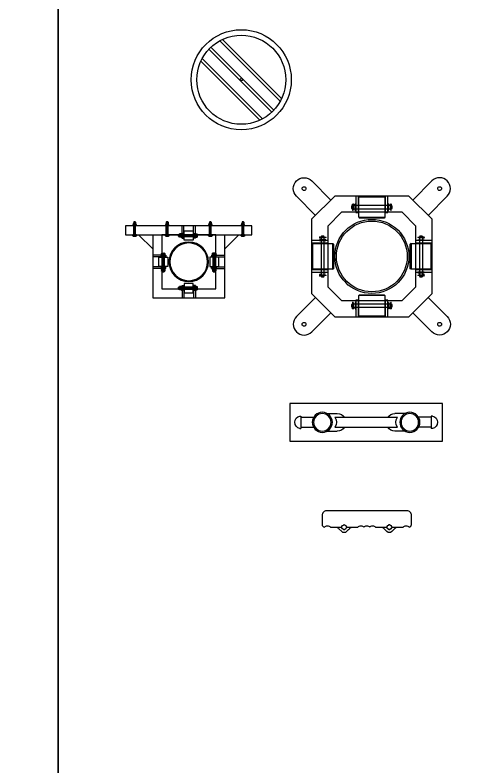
# Model space of a CAD drawing. Extents: x 36536 to 186646, y -14883 to 106449.
# Drawn here: x 161169 to 166115, y 90246 to 98559 of the extents above; entities that cross this region are included whole.
import ezdxf

# ---------------------------------------------------------------- set-up
doc = ezdxf.new("R2010")
doc.units = 0
doc.header["$LTSCALE"] = 1000
doc.header["$MEASUREMENT"] = 0
doc.layers.add('00标注文字', color=2, linetype='Continuous', lineweight=15)
for name, color, linetype in [('DIM_SYMB', 3, 'Continuous'), ('W-ancillary measures附属措施', 1, 'Continuous'), ('W-MOUNTING固定方式', 5, 'Continuous'), ('W-STEEL_FRAME钢架', 3, 'Continuous'), ('护桩器', 154, 'Continuous'), ('螺栓', 146, 'Continuous')]:
    doc.layers.add(name, color=color, linetype=linetype)

# ---------------------------------------------------------------- blocks, each defined once
blk = doc.blocks.new('*U38')
at = {"color": 8, "linetype": 'Continuous', "lineweight": 15}
for p, q in [((-1, 1.9), (-2.1, 1)), ((0, 1.4), (0, -1.4)), ((-1, -1.9), (-2.1, -1))]:
    blk.add_line(p, q, dxfattribs=at)
at = {"color": 7, "linetype": 'Continuous', "lineweight": 15}
for p, q in [((16, 1.4), (0, 1.4)), ((0, 0), (18.5, 0)), ((16, 1.4), (16, 0)), ((18.5, -1.4), (18.5, 0)), ((0, -1.4), (18.5, -1.4))]:
    blk.add_line(p, q, dxfattribs=at)
for centre, radius, start, end in [((-3.2, 0), 2.9, 41.3178, 318.6822), ((-3.2, 0), 1.45, 41.3178, 318.6822), ((0, 2.8), 2.82, 221.3178, 270), ((0, -2.8), 2.82, 90, 138.6822), ((0, 2.8), 1.37, 221.3178, 270), ((0, -2.8), 1.37, 90, 138.6822)]:
    blk.add_arc(centre, radius, start, end, dxfattribs=at)
blk = doc.blocks.new('*U39')
blk.add_lwpolyline([(-12, 0), (-12, 2.5), (12, 2.5), (12, 0)], close=True)
blk = doc.blocks.new('无头销轴_B型_D12X150')
at = {"color": 0}
for p, q in [((-72, 6), (-72, -6)), ((72, 6), (72, -6))]:
    blk.add_line(p, q, dxfattribs=at)
blk.add_lwpolyline([(-75, 4.3), (-75, -4.3), (-72, -6), (72, -6), (75, -4.3), (75, 4.3), (72, 6), (-72, 6)], close=True, dxfattribs=at)
for centre in [(-69.5, 0), (69.5, 0)]:
    blk.add_circle(centre, 1.6, dxfattribs=at)
blk = doc.blocks.new('sdf')
at = {"layer": 'W-MOUNTING固定方式', "color": 0}
for p, q in [((43285.4, -2497.4), (43282.9, -2500.4)), ((43377.9, -2500.4), (43282.9, -2500.4)), ((43282.9, -2574.4), (43282.9, -2500.4)), ((43285.4, -2497.4), (43375.9, -2497.4)), ((43375.9, -2497.4), (43377.9, -2500.4)), ((43377.9, -2500.4), (43377.9, -2574.4)), ((43282.9, -2574.4), (43377.9, -2574.4)), ((43282.9, -2574.4), (43284.9, -2577.4)), ((43377.9, -2574.4), (43375.9, -2577.4)), ((43375.9, -2577.4), (43284.9, -2577.4)), ((43107.9, -2622.4), (43107.9, -2815.4)), ((43108.9, -2673.4), (43111.9, -2671.4)), ((43108.9, -2763.9), (43108.9, -2673.4)), ((43111.9, -2671.4), (43111.9, -2766.4)), ((43111.9, -2671.4), (43185.9, -2671.4)), ((43185.9, -2766.4), (43185.9, -2671.4)), ((43185.9, -2671.4), (43188.9, -2673.4)), ((43188.9, -2673.4), (43188.9, -2764.4)), ((43474.9, -2671.4), (43471.9, -2673.4)), ((43471.9, -2764.4), (43471.9, -2673.4)), ((43474.9, -2671.4), (43474.9, -2766.4)), ((43474.9, -2671.4), (43548.9, -2671.4)), ((43548.9, -2766.4), (43548.9, -2671.4)), ((43551.9, -2673.9), (43548.9, -2671.4)), ((43551.9, -2673.9), (43551.9, -2764.4)), ((43108.9, -2763.9), (43111.9, -2766.4)), ((43185.9, -2766.4), (43111.9, -2766.4)), ((43185.9, -2766.4), (43188.9, -2764.4)), ((43474.9, -2766.4), (43471.9, -2764.4)), ((43548.9, -2766.4), (43474.9, -2766.4)), ((43551.9, -2764.4), (43548.9, -2766.4)), ((43282.9, -2863.4), (43284.9, -2860.4)), ((43377.9, -2863.4), (43282.9, -2863.4)), ((43282.9, -2937.4), (43282.9, -2863.4)), ((43284.9, -2860.4), (43375.9, -2860.4)), ((43377.9, -2863.4), (43375.9, -2860.4)), ((43377.9, -2863.4), (43377.9, -2937.4)), ((43282.9, -2937.4), (43377.9, -2937.4)), ((43284.9, -2940.4), (43282.9, -2937.4)), ((43375.4, -2940.4), (43284.9, -2940.4)), ((43375.4, -2940.4), (43377.9, -2937.4))]:
    blk.add_line(p, q, dxfattribs=at)
at = {"layer": 'W-MOUNTING固定方式', "color": 6}
for points in [[(43122.6, -2567.6), (43052.1, -2497.2, -0.414214), (43052.1, -2440.6), (43052.1, -2440.6, -0.414214), (43108.7, -2440.6), (43179.1, -2511)], [(43538.3, -2567.6), (43608.7, -2497.2, 0.414214), (43608.7, -2440.6), (43608.7, -2440.6, 0.414214), (43552.1, -2440.6), (43481.7, -2511)], [(43122.6, -2870.2), (43052.1, -2940.6, 0.414214), (43052.1, -2997.2), (43052.1, -2997.2, 0.414214), (43108.7, -2997.2), (43179.1, -2926.7)], [(43538.3, -2870.2), (43608.7, -2940.6, -0.414214), (43608.7, -2997.2), (43608.7, -2997.2, -0.414214), (43552.1, -2997.2), (43481.7, -2926.7)]]:
    blk.add_lwpolyline(points, format="xyb", dxfattribs=at)
at = {"layer": 'W-MOUNTING固定方式'}
for points in [[(43193.8, -2941.4), (43467.1, -2941.4), (43552.9, -2855.5), (43552.9, -2582.2), (43467.1, -2496.4), (43193.8, -2496.4), (43107.9, -2582.2), (43107.9, -2855.5)], [(43218.6, -2881.4), (43442.2, -2881.4), (43492.9, -2830.7), (43492.9, -2607.1), (43442.2, -2556.4), (43218.6, -2556.4), (43167.9, -2607.1), (43167.9, -2830.7)]]:
    blk.add_lwpolyline(points, close=True, dxfattribs=at)
at = {"layer": 'W-MOUNTING固定方式', "color": 0}
for points in [[(43271.9, -2496.4), (43271.9, -2537.4), (43271.9, -2557.4), (43280.9, -2557.4), (43280.9, -2537.4), (43280.9, -2496.4)], [(43379.9, -2496.4), (43379.9, -2537.4), (43379.9, -2557.4), (43388.9, -2557.4), (43388.9, -2537.4), (43388.9, -2496.4)], [(43107.9, -2669.4), (43148.9, -2669.4), (43168.9, -2669.4), (43168.9, -2660.4), (43148.9, -2660.4), (43107.9, -2660.4)], [(43552.9, -2660.4), (43511.9, -2660.4), (43491.9, -2660.4), (43491.9, -2669.4), (43511.9, -2669.4), (43552.9, -2669.4)], [(43107.9, -2777.4), (43148.9, -2777.4), (43168.9, -2777.4), (43168.9, -2768.4), (43148.9, -2768.4), (43107.9, -2768.4)], [(43552.9, -2768.4), (43511.9, -2768.4), (43491.9, -2768.4), (43491.9, -2777.4), (43511.9, -2777.4), (43552.9, -2777.4)], [(43280.9, -2941.4), (43280.9, -2900.4), (43280.9, -2880.4), (43271.9, -2880.4), (43271.9, -2900.4), (43271.9, -2941.4)], [(43388.9, -2941.4), (43388.9, -2900.4), (43388.9, -2880.4), (43379.9, -2880.4), (43379.9, -2900.4), (43379.9, -2941.4)]]:
    blk.add_lwpolyline(points, dxfattribs=at)
at = {"layer": 'W-MOUNTING固定方式', "color": 5}
for centre in [(43080.4, -2468.9), (43580.4, -2468.9), (43080.4, -2968.9), (43580.4, -2968.9)]:
    blk.add_circle(centre, 7, dxfattribs=at)
at = {"layer": 'W-MOUNTING固定方式'}
for radius in [136.5, 130.5]:
    blk.add_circle((43330.4, -2718.9), radius, dxfattribs=at)
at = {"layer": 'W-MOUNTING固定方式', "color": 0}
for name, p in [('无头销轴_B型_D12X150', (43330.4, -2537.4)), ('*U39', (43511.9, -2660.4)), ('*U38', (43142.9, -2788.4))]:
    blk.add_blockref(name, p, dxfattribs=at)
for name, p, rotation in [('*U38', (43260.9, -2531.4), 270.0000000000001), ('*U39', (43271.9, -2537.4), 90.00000000000004), ('无头销轴_B型_D12X150', (43148.9, -2718.9), 90), ('*U38', (43517.9, -2649.4), 180), ('无头销轴_B型_D12X150', (43511.9, -2718.9), 270), ('*U39', (43148.9, -2777.4), 180), ('无头销轴_B型_D12X150', (43330.4, -2900.4), 180), ('*U39', (43388.9, -2900.4), 270), ('*U38', (43399.9, -2906.4), 90.00000000000001)]:
    blk.add_blockref(name, p, dxfattribs=dict(at, rotation=rotation))
at = {"layer": 'W-MOUNTING固定方式', "color": 0, "xscale": -1}
for name, p, rotation in [('*U39', (43388.9, -2537.4), 270.0000000000001), ('*U38', (43399.9, -2531.4), 90.00000000000007), ('*U38', (43142.9, -2649.4), 180), ('*U39', (43511.9, -2777.4), 180), ('*U38', (43260.9, -2906.4), 270), ('*U39', (43271.9, -2900.4), 90)]:
    blk.add_blockref(name, p, dxfattribs=dict(at, rotation=rotation))
for name, p in [('*U39', (43148.9, -2660.4)), ('*U38', (43517.9, -2788.4))]:
    blk.add_blockref(name, p, dxfattribs=at)
blk = doc.blocks.new('游艇码头系船柱')
at = {"layer": 'DIM_SYMB'}
for p, q in [((0.04, 0.1), (0.045, 0.1)), ((0.045, 0.1), (0.045, 0.05)), ((0.045, 0.095), (0.0957, 0.095)), ((0.1497, 0.11), (0.19, 0.11)), ((0.4299, 0.095), (0.1801, 0.095)), ((0.4603, 0.11), (0.42, 0.11)), ((0.565, 0.095), (0.5143, 0.095)), ((0.57, 0.1), (0.565, 0.1)), ((0.565, 0.1), (0.565, 0.05)), ((0.04, 0.05), (0.045, 0.05)), ((0.045, 0.055), (0.0957, 0.055)), ((0.1497, 0.04), (0.19, 0.04)), ((0.4299, 0.055), (0.1801, 0.055)), ((0.4603, 0.04), (0.42, 0.04)), ((0.565, 0.055), (0.5143, 0.055)), ((0.57, 0.05), (0.565, 0.05))]:
    blk.add_line(p, q, dxfattribs=at)
blk.add_lwpolyline([(0, 0.15), (0.61, 0.15), (0.61, 0), (0, 0)], close=True, dxfattribs=at)
for centre, radius in [((0.1303, 0.075), 0.04), ((0.1303, 0.075), 0.035), ((0.4797, 0.075), 0.04), ((0.4797, 0.075), 0.035)]:
    blk.add_circle(centre, radius, dxfattribs=at)
for centre, radius, start, end in [((0.0456, 0.075), 0.0256, 102.6804, 257.3196), ((0.1514, 0.075), 0.035, 325.1501, 34.8499), ((0.19, 0.075), 0.035, 34.8499, 90), ((0.42, 0.075), 0.035, 90, 145.1501), ((0.4586, 0.075), 0.035, 145.1501, 214.8499), ((0.5644, 0.075), 0.0256, 282.6804, 77.3196), ((0.19, 0.075), 0.035, 270, 325.1501), ((0.42, 0.075), 0.035, 214.8499, 270)]:
    blk.add_arc(centre, radius, start, end, dxfattribs=at)
blk = doc.blocks.new('防撞筒')
at = {"layer": 'W-ancillary measures附属措施'}
for p, q in [((-228.8, 276.9), (-197.5, 308.2)), ((-228.8, 223.2), (-197.5, 191.9)), ((-228.8, 223.2), (-206.9, 201.2)), ((-228.8, -223.2), (-197.5, -191.9)), ((-228.8, -223.2), (-206.9, -201.2)), ((-228.8, -276.9), (-197.5, -308.2))]:
    blk.add_line(p, q, dxfattribs=at)
blk.add_lwpolyline([(-179.9, 467.5, -0.389807), (-150, 495), (-50, 495, -0.414214), (0, 445), (0, -445, -0.414214), (-50, -495), (-150, -495, -0.391617), (-179.9, -467.3, -0.391617)], format="xyb", dxfattribs=at)
for points in [[(-180, 281), (-180, 402.6)], [(-180, 97.4), (-180, 219)], [(-180, -219), (-180, -97.4)], [(-180, -402.6), (-180, -281)]]:
    blk.add_lwpolyline(points, dxfattribs=at)
for centre, radius, start, end in [((-205, 435.1), 41, 307.54612, 52.45388), ((-254.1, 366), 80.9, 314.38435, 336.4057), ((-202, 250), 38, 135, 225), ((-204, 250), 7, 90, 270), ((-180, 250), 25, 106.2602, 163.7398), ((-180, 274), 7, 0, 180), ((-180, 250), 25, 16.2602, 73.7398), ((-156, 250), 7, 270, 90), ((-180, 250), 25, 196.2602, 253.7398), ((-254.1, 134.1), 80.9, 23.5943, 45.61565), ((-180, 226), 7, 180, 0), ((-180, 250), 25, 286.2602, 343.7398), ((-205, 64.9), 41, 307.54612, 52.45388), ((-205, -0.1), 41, 307.54612, 52.45388), ((-204.8, -65), 40.8, 307.40565, 52.59435), ((-202, -250), 38, 135, 225), ((-204, -250), 7, 90, 270), ((-180, -250), 25, 106.2602, 163.7398), ((-254.1, -134.1), 80.9, 314.38435, 336.4057), ((-180, -226), 7, 0, 180), ((-180, -250), 25, 16.2602, 73.7398), ((-156, -250), 7, 270, 90), ((-180, -250), 25, 196.2602, 253.7398), ((-254.1, -366), 80.9, 23.5943, 45.61565), ((-180, -274), 7, 180, 0), ((-180, -250), 25, 286.2602, 343.7398), ((-204.8, -435), 40.8, 307.40565, 52.59435)]:
    blk.add_arc(centre, radius, start, end, dxfattribs=at)
blk = doc.blocks.new('桩')
at = {"layer": '护桩器'}
for p, q in [((-199.5, 199.5), (199.5, 199.5)), ((-199.5, -149.5), (-199.5, 199.5)), ((-37.1, 130.3), (-37.1, 199.5)), ((-27.2, 130.3), (-27.2, 199.5)), ((26.8, 130.3), (26.8, 199.5)), ((36.7, 130.3), (36.7, 199.5)), ((199.5, 199.5), (199.5, -149.5)), ((-149.5, 149.5), (149.5, 149.5)), ((-149.5, -149.5), (-149.5, 149.5)), ((-59.5, 145.4), (48.6, 145.4)), ((-56.2, 150.2), (-55.4, 151)), ((-56.2, 150.2), (-45.9, 150.2)), ((-56.2, 150.2), (-56.2, 140.6)), ((-45.9, 140.6), (-56.2, 140.6)), ((-56.2, 140.6), (-55.4, 139.4)), ((-45.9, 151), (-55.4, 151)), ((-55.4, 139.4), (-55.4, 151)), ((-45.9, 139.4), (-55.4, 139.4)), ((-51.5, 154.2), (-50.7, 155)), ((-50.7, 155), (-51.5, 150.6)), ((-51.5, 149), (-51.5, 154.2)), ((-51.5, 154.2), (-50.7, 153.8)), ((-50.7, 153.8), (-51.5, 149)), ((-51.5, 151), (-51.5, 139.4)), ((-42.3, 151), (-51.5, 151)), ((-51.1, 150.2), (-51.5, 151)), ((-51.5, 150.6), (-50.7, 146.6)), ((-51.5, 139.8), (-51.5, 149)), ((-51.5, 149), (-50.7, 144.2)), ((-50.7, 146.6), (-51.5, 141.8)), ((-50.7, 144.2), (-51.5, 139.8)), ((-51.5, 141.8), (-50.7, 137)), ((-51.1, 140.6), (-51.5, 139.4)), ((-51.5, 139.8), (-50.7, 135.8)), ((-51.5, 136.2), (-51.5, 139.8)), ((-42.3, 139.4), (-51.5, 139.4)), ((-50.7, 137), (-51.5, 136.2)), ((-50.7, 135.8), (-51.5, 136.2)), ((-51.1, 150.2), (-43.1, 150.2)), ((-51.1, 140.6), (-51.1, 150.2)), ((-51.1, 140.6), (-43.1, 140.6)), ((-42.3, 155), (-50.7, 155)), ((-42.3, 153.8), (-50.7, 153.8)), ((-42.3, 146.6), (-50.7, 146.6)), ((-42.3, 144.2), (-50.7, 144.2)), ((-42.3, 137), (-50.7, 137)), ((-42.3, 135.8), (-50.7, 135.8)), ((-43.1, 150.2), (-42.3, 151)), ((-43.1, 150.2), (-43.1, 140.6)), ((-43.1, 140.6), (-42.3, 139.4)), ((-42.3, 155.4), (-42.3, 153.8)), ((-42.3, 155.4), (-42.3, 136.2)), ((-42.3, 155.4), (-39.5, 155.4)), ((-42.3, 153), (-42.3, 153.8)), ((-39.5, 151.4), (-42.3, 151.4)), ((-39.5, 139.4), (-42.3, 139.4)), ((-42.3, 135.8), (-42.3, 136.2)), ((-42.3, 135.8), (-42.3, 135.4)), ((-42.3, 135.4), (-39.5, 135.4)), ((38.2, 139.4), (-39.8, 139.4)), ((-39.8, 139.4), (38.2, 139.4)), ((-39.5, 157), (-37.5, 157)), ((-39.5, 133.8), (-39.5, 157)), ((-37.5, 151.4), (-39.5, 151.4)), ((-37.5, 139), (-39.5, 139)), ((-37.5, 133.8), (-39.5, 133.8)), ((-38.2, 151.4), (38.2, 151.4)), ((-38.2, 139.4), (38.2, 139.4)), ((-37.5, 133.8), (-37.5, 157)), ((-29.1, 156.2), (-37.5, 156.2)), ((-37.5, 151.4), (-29.1, 151.4)), ((-29.1, 145.4), (-37.5, 145.4)), ((-37.5, 139.4), (-29.1, 139.4)), ((-29.1, 134.6), (-37.5, 134.6)), ((-37.1, 151.4), (-28.7, 151.4)), ((-37.1, 145.4), (-28.7, 145.4)), ((-37.1, 130.3), (-27.2, 130.3)), ((-29.1, 156.2), (-29.1, 134.6)), ((-29.1, 150.2), (-18.3, 150.2)), ((-18.3, 140.6), (-29.1, 140.6)), ((-27.5, 139.4), (-29.1, 139.4)), ((-18.3, 139.4), (-18.3, 151)), ((36.7, 130.3), (26.8, 130.3)), ((29.4, 139.4), (27.8, 139.4)), ((36.6, 151.4), (28.2, 151.4)), ((36.6, 145.4), (28.2, 145.4)), ((29.4, 156.2), (37.4, 156.2)), ((29.4, 134.6), (29.4, 156.2)), ((29.4, 151.4), (37.4, 151.4)), ((37.4, 145.4), (29.4, 145.4)), ((39.8, 139.4), (29.4, 139.4)), ((29.4, 139.4), (37.4, 139.4)), ((29.4, 134.6), (37.4, 134.6)), ((37.4, 157), (39.8, 157)), ((37.4, 157), (37.4, 133.8)), ((37.4, 151.4), (39.8, 151.4)), ((37.4, 139), (39.8, 139)), ((39.8, 133.8), (37.4, 133.8)), ((39.8, 157), (39.8, 133.8)), ((40.2, 153.4), (39.8, 153.4)), ((40.2, 137), (39.8, 137)), ((40.2, 146.6), (40.2, 154.6)), ((40.2, 154.6), (46.2, 154.6)), ((40.2, 153.4), (46.2, 153.4)), ((40.2, 146.6), (40.2, 136.2)), ((46.2, 146.6), (40.2, 146.6)), ((40.2, 143.8), (46.2, 143.8)), ((40.2, 137.4), (46.2, 137.4)), ((40.2, 136.2), (46.2, 136.2)), ((47, 150.6), (46.2, 154.6)), ((47, 154.2), (46.2, 154.6)), ((46.2, 153.4), (47, 153.8)), ((47, 148.6), (46.2, 153.4)), ((46.2, 146.6), (47, 150.6)), ((47, 148.6), (46.2, 143.8)), ((47, 141.8), (46.2, 146.6)), ((46.2, 143.8), (47, 140.2)), ((46.2, 137.4), (47, 141.8)), ((46.2, 136.2), (47, 140.2)), ((47, 136.6), (46.2, 137.4)), ((46.2, 136.2), (47, 136.6)), ((47, 136.6), (46.6, 136.6)), ((47, 153.8), (47, 154.2)), ((47, 153.8), (47, 154.2)), ((47, 153.8), (47, 150.6)), ((47, 150.6), (47, 141.8)), ((47, 141.8), (47, 136.6)), ((149.5, 149.5), (149.5, -149.5)), ((-151.1, 42.1), (-149.5, 42.1)), ((-151.1, 42.1), (-151.1, 39.3)), ((-149.9, 51.3), (-150.7, 50.5)), ((-150.7, 50.5), (-146.3, 51.3)), ((-150.7, 42.1), (-150.7, 50.5)), ((-144.7, 51.3), (-149.9, 51.3)), ((-149.9, 51.3), (-149.5, 50.5)), ((-149.5, 50.5), (-144.7, 51.3)), ((-149.5, 42.1), (-149.5, 50.5)), ((-148.7, 42.1), (-149.5, 42.1)), ((-141.9, 42.1), (-148.7, 42.1)), ((-147.1, 39.3), (-147.1, 42.1)), ((-145.9, 56), (-146.7, 55.2)), ((-146.7, 45.7), (-146.7, 55.2)), ((-135.1, 55.2), (-146.7, 55.2)), ((-146.7, 51.3), (-135.1, 51.3)), ((-146.7, 42.1), (-146.7, 51.3)), ((-145.9, 50.9), (-146.7, 51.3)), ((-146.7, 28.9), (-146.7, 51.3)), ((-145.9, 42.9), (-146.7, 42.1)), ((-146.3, 51.3), (-142.3, 50.5)), ((-145.9, 56), (-145.9, 45.7)), ((-145.9, 56), (-136.3, 56)), ((-145.9, 51.3), (-145.9, 28.9)), ((-145.9, 50.9), (-145.9, 42.9)), ((-136.3, 50.9), (-145.9, 50.9)), ((-145.9, 42.9), (-136.3, 42.9)), ((-135.5, 51.3), (-144.7, 51.3)), ((-144.7, 51.3), (-139.9, 50.5)), ((-143.1, 54.1), (-144.3, 53.3)), ((-144.3, 53.3), (-144.3, 51.3)), ((-144.3, 51.3), (-143.1, 50.9)), ((-143.1, 54.1), (-138.7, 54.1)), ((-142.3, 53.3), (-143.1, 54.1)), ((-143.1, 50.9), (-142.3, 51.3)), ((-143.1, 50.9), (-138.7, 50.9)), ((-141.9, 52.5), (-142.3, 53.3)), ((-142.3, 51.3), (-141.9, 52.5)), ((-142.3, 50.5), (-137.5, 51.3)), ((-142.3, 42.1), (-142.3, 50.5)), ((-141.1, 42.1), (-141.9, 42.1)), ((-141.5, 39.3), (-141.9, 42.1)), ((-141.1, 48.8), (-141.1, -48.8)), ((-141.1, 42.1), (-140.7, 42.1)), ((-140.7, 39.3), (-141.1, 42.1)), ((-139.1, 42.1), (-140.7, 42.1)), ((-140.3, 52.5), (-139.5, 53.7)), ((-139.5, 51.3), (-140.3, 52.5)), ((-139.9, 50.5), (-135.5, 51.3)), ((-139.9, 42.1), (-139.9, 50.5)), ((-139.5, 53.7), (-137.9, 53.7)), ((-137.9, 51.3), (-139.5, 51.3)), ((-139.1, 42.1), (-131.9, 42.1)), ((-137.9, 53.7), (-137.5, 52.5)), ((-137.5, 52.5), (-137.9, 51.3)), ((-137.5, 51.3), (-132.7, 50.5)), ((-136.3, 45.7), (-136.3, 56)), ((-136.3, 56), (-135.1, 55.2)), ((-136.3, 50.9), (-135.1, 51.3)), ((-136.3, 28.9), (-136.3, 51.3)), ((-136.3, 50.9), (-136.3, 42.9)), ((-136.3, 42.9), (-135.1, 42.1)), ((-135.5, 51.3), (-131.5, 50.5)), ((-131.9, 51.3), (-135.5, 51.3)), ((-135.1, 45.7), (-135.1, 55.2)), ((-135.1, 42.1), (-135.1, 51.3)), ((-135.1, 28.9), (-135.1, 51.3)), ((-135.1, 39.3), (-135.1, 42.1)), ((-132.7, 50.5), (-131.9, 51.3)), ((-132.7, 42.1), (-132.7, 50.5)), ((-131.5, 50.5), (-131.9, 51.3)), ((-131.5, 42.1), (-131.9, 42.1)), ((-131.5, 42.1), (-131.5, 50.5)), ((-131.5, 42.1), (-131.1, 42.1)), ((-131.1, 42.1), (-131.1, 39.3)), ((131.5, 42.1), (131.1, 42.1)), ((131.1, 42.1), (131.1, 39.3)), ((135.5, 51.3), (131.5, 50.5)), ((131.5, 50.5), (131.9, 51.3)), ((131.5, 42.1), (131.5, 50.5)), ((131.5, 42.1), (131.9, 42.1)), ((131.9, 51.3), (135.5, 51.3)), ((132.7, 50.5), (131.9, 51.3)), ((139.1, 42.1), (131.9, 42.1)), ((137.5, 51.3), (132.7, 50.5)), ((132.7, 42.1), (132.7, 50.5)), ((136.3, 56), (135.1, 55.2)), ((135.1, 45.7), (135.1, 55.2)), ((135.1, 55.2), (146.7, 55.2)), ((146.7, 51.3), (135.1, 51.3)), ((135.1, 42.1), (135.1, 51.3)), ((136.3, 50.9), (135.1, 51.3)), ((135.1, 28.9), (135.1, 51.3)), ((136.3, 42.9), (135.1, 42.1)), ((135.1, 39.3), (135.1, 42.1)), ((135.5, 51.3), (144.7, 51.3)), ((139.9, 50.5), (135.5, 51.3)), ((136.3, 45.7), (136.3, 56)), ((145.9, 56), (136.3, 56)), ((136.3, 28.9), (136.3, 51.3)), ((136.3, 50.9), (136.3, 42.9)), ((136.3, 50.9), (145.9, 50.9)), ((145.9, 42.9), (136.3, 42.9)), ((137.9, 53.7), (137.5, 52.5)), ((137.5, 52.5), (137.9, 51.3)), ((142.3, 50.5), (137.5, 51.3)), ((139.5, 53.7), (137.9, 53.7)), ((137.9, 51.3), (139.5, 51.3)), ((143.1, 54.1), (138.7, 54.1)), ((143.1, 50.9), (138.7, 50.9)), ((139.1, 42.1), (140.7, 42.1)), ((140.3, 52.5), (139.5, 53.7)), ((139.5, 51.3), (140.3, 52.5)), ((144.7, 51.3), (139.9, 50.5)), ((139.9, 42.1), (139.9, 50.5)), ((141.1, 42.1), (140.7, 42.1)), ((140.7, 39.3), (141.1, 42.1)), ((141.1, 48.8), (141.1, -48.8)), ((141.1, 42.1), (141.9, 42.1)), ((141.5, 39.3), (141.9, 42.1)), ((141.9, 52.5), (142.3, 53.3)), ((142.3, 51.3), (141.9, 52.5)), ((141.9, 42.1), (148.7, 42.1)), ((142.3, 53.3), (143.1, 54.1)), ((146.3, 51.3), (142.3, 50.5)), ((143.1, 50.9), (142.3, 51.3)), ((142.3, 42.1), (142.3, 50.5)), ((143.1, 54.1), (144.3, 53.3)), ((144.3, 51.3), (143.1, 50.9)), ((144.3, 53.3), (144.3, 51.3)), ((144.7, 51.3), (149.9, 51.3)), ((149.5, 50.5), (144.7, 51.3)), ((145.9, 56), (145.9, 45.7)), ((145.9, 56), (146.7, 55.2)), ((145.9, 50.9), (146.7, 51.3)), ((145.9, 51.3), (145.9, 28.9)), ((145.9, 50.9), (145.9, 42.9)), ((145.9, 42.9), (146.7, 42.1)), ((150.7, 50.5), (146.3, 51.3)), ((146.7, 45.7), (146.7, 55.2)), ((146.7, 42.1), (146.7, 51.3)), ((146.7, 28.9), (146.7, 51.3)), ((147.1, 39.3), (147.1, 42.1)), ((148.7, 42.1), (149.5, 42.1)), ((149.9, 51.3), (149.5, 50.5)), ((149.5, 42.1), (149.5, 50.5)), ((151.1, 42.1), (149.5, 42.1)), ((149.9, 51.3), (150.7, 50.5)), ((150.7, 42.1), (150.7, 50.5)), ((151.1, 42.1), (151.1, 39.3)), ((-126, 36.9), (-195.2, 36.9)), ((-126, 27), (-195.2, 27)), ((-152.7, 39.3), (-152.7, 37.3)), ((-129.5, 39.3), (-152.7, 39.3)), ((-129.5, 37.3), (-152.7, 37.3)), ((-151.9, 28.9), (-151.9, 37.3)), ((-151.9, 28.9), (-130.3, 28.9)), ((-147.1, 37.3), (-147.1, 39.3)), ((-147.1, 38), (-147.1, -38.4)), ((-147.1, 37.3), (-147.1, 28.9)), ((-147.1, 36.9), (-147.1, 28.5)), ((-146.7, -38.4), (-146.7, 39.6)), ((-146.7, 39.6), (-146.7, -38.4)), ((-146.7, 27.3), (-146.7, 28.9)), ((-135.1, 18.1), (-146.7, 18.1)), ((-145.9, 28.9), (-145.9, 18.1)), ((-141.1, 28.9), (-141.1, 37.3)), ((-141.1, 36.9), (-141.1, 28.5)), ((-136.3, 18.1), (-136.3, 28.9)), ((-135.1, -38.4), (-135.1, 39.6)), ((-135.1, 39.6), (-135.1, -38.4)), ((-135.1, 38), (-135.1, -38.4)), ((-135.1, 37.3), (-135.1, 28.9)), ((-135.1, 27.3), (-135.1, 28.9)), ((-134.7, 37.3), (-134.7, 39.3)), ((-130.3, 28.9), (-130.3, 37.3)), ((-129.5, 37.3), (-129.5, 39.3)), ((-126, 36.9), (-126, 27)), ((126, 36.9), (195.2, 36.9)), ((126, 36.9), (126, 27)), ((126, 27), (195.2, 27)), ((129.5, 37.3), (129.5, 39.3)), ((129.5, 39.3), (152.7, 39.3)), ((129.5, 37.3), (152.7, 37.3)), ((130.3, 28.9), (130.3, 37.3)), ((151.9, 28.9), (130.3, 28.9)), ((134.7, 37.3), (134.7, 39.3)), ((135.1, -38.4), (135.1, 39.6)), ((135.1, 39.6), (135.1, -38.4)), ((135.1, 38), (135.1, -38.4)), ((135.1, 37.3), (135.1, 28.9)), ((135.1, 27.3), (135.1, 28.9)), ((135.1, 18.1), (146.7, 18.1)), ((136.3, 18.1), (136.3, 28.9)), ((141.1, 28.9), (141.1, 37.3)), ((141.1, 36.9), (141.1, 28.5)), ((145.9, 28.9), (145.9, 18.1)), ((146.7, -38.4), (146.7, 39.6)), ((146.7, 39.6), (146.7, -38.4)), ((146.7, 27.3), (146.7, 28.9)), ((147.1, 37.3), (147.1, 39.3)), ((147.1, 38), (147.1, -38.4)), ((147.1, 37.3), (147.1, 28.9)), ((147.1, 36.9), (147.1, 28.5)), ((151.9, 28.9), (151.9, 37.3)), ((152.7, 39.3), (152.7, 37.3)), ((-126, -27), (-195.2, -27)), ((-126, -36.9), (-195.2, -36.9)), ((-152.7, -37.6), (-152.7, -40)), ((-152.7, -37.6), (-129.5, -37.6)), ((-152.7, -40), (-129.5, -40)), ((-151.9, -29.6), (-151.9, -37.6)), ((-130.3, -29.6), (-151.9, -29.6)), ((-142.3, -40.4), (-150.3, -40.4)), ((-150.3, -40.4), (-150.3, -46.4)), ((-149.1, -40.4), (-149.1, -40)), ((-149.1, -40.4), (-149.1, -46.4)), ((-147.1, -36.8), (-147.1, -28.4)), ((-147.1, -29.6), (-147.1, -37.6)), ((-147.1, -37.6), (-147.1, -40)), ((-146.7, -29.6), (-146.7, -28)), ((-146.7, -40), (-146.7, -29.6)), ((-142.3, -40.4), (-131.9, -40.4)), ((-142.3, -46.4), (-142.3, -40.4)), ((-141.1, -36.8), (-141.1, -28.4)), ((-141.1, -37.6), (-141.1, -29.6)), ((-139.5, -40.4), (-139.5, -46.4)), ((-135.1, -29.6), (-135.1, -28)), ((-135.1, -40), (-135.1, -29.6)), ((-135.1, -29.6), (-135.1, -37.6)), ((-134.7, -37.6), (-134.7, -40)), ((-133.1, -40.4), (-133.1, -46.4)), ((-132.7, -40.4), (-132.7, -40)), ((-131.9, -40.4), (-131.9, -46.4)), ((-130.3, -29.6), (-130.3, -37.6)), ((-129.5, -40), (-129.5, -37.6)), ((-126, -36.9), (-126, -27)), ((126, -27), (195.2, -27)), ((126, -36.9), (126, -27)), ((126, -36.9), (195.2, -36.9)), ((129.5, -40), (129.5, -37.6)), ((152.7, -37.6), (129.5, -37.6)), ((152.7, -40), (129.5, -40)), ((130.3, -29.6), (130.3, -37.6)), ((130.3, -29.6), (151.9, -29.6)), ((131.9, -40.4), (131.9, -46.4)), ((142.3, -40.4), (131.9, -40.4)), ((132.7, -40.4), (132.7, -40)), ((133.1, -40.4), (133.1, -46.4)), ((134.7, -37.6), (134.7, -40)), ((135.1, -29.6), (135.1, -28)), ((135.1, -40), (135.1, -29.6)), ((135.1, -29.6), (135.1, -37.6)), ((139.5, -40.4), (139.5, -46.4)), ((141.1, -36.8), (141.1, -28.4)), ((141.1, -37.6), (141.1, -29.6)), ((142.3, -40.4), (150.3, -40.4)), ((142.3, -46.4), (142.3, -40.4)), ((146.7, -29.6), (146.7, -28)), ((146.7, -40), (146.7, -29.6)), ((147.1, -36.8), (147.1, -28.4)), ((147.1, -29.6), (147.1, -37.6)), ((147.1, -37.6), (147.1, -40)), ((149.1, -40.4), (149.1, -40)), ((149.1, -40.4), (149.1, -46.4)), ((150.3, -40.4), (150.3, -46.4)), ((151.9, -29.6), (151.9, -37.6)), ((152.7, -37.6), (152.7, -40)), ((-277.8, -149.5), (-199.5, -71.2)), ((-146.3, -47.2), (-150.3, -46.4)), ((-149.9, -47.2), (-150.3, -46.4)), ((-149.5, -47.2), (-149.9, -47.2)), ((-149.5, -47.2), (-149.9, -47.2)), ((-149.1, -46.4), (-149.5, -47.2)), ((-149.5, -47.2), (-146.3, -47.2)), ((-144.3, -47.2), (-149.1, -46.4)), ((-142.3, -46.4), (-146.3, -47.2)), ((-146.3, -47.2), (-137.5, -47.2)), ((-144.3, -47.2), (-139.5, -46.4)), ((-137.5, -47.2), (-142.3, -46.4)), ((-139.5, -46.4), (-135.9, -47.2)), ((-133.1, -46.4), (-137.5, -47.2)), ((-137.5, -47.2), (-132.3, -47.2)), ((-131.9, -46.4), (-135.9, -47.2)), ((-132.3, -47.2), (-133.1, -46.4)), ((-131.9, -46.4), (-132.3, -47.2)), ((-132.3, -47.2), (-132.3, -46.8)), ((131.9, -46.4), (135.9, -47.2)), ((131.9, -46.4), (132.3, -47.2)), ((132.3, -47.2), (133.1, -46.4)), ((132.3, -47.2), (132.3, -46.8)), ((137.5, -47.2), (132.3, -47.2)), ((133.1, -46.4), (137.5, -47.2)), ((139.5, -46.4), (135.9, -47.2)), ((137.5, -47.2), (142.3, -46.4)), ((146.3, -47.2), (137.5, -47.2)), ((144.3, -47.2), (139.5, -46.4)), ((142.3, -46.4), (146.3, -47.2)), ((144.3, -47.2), (149.1, -46.4)), ((146.3, -47.2), (150.3, -46.4)), ((149.5, -47.2), (146.3, -47.2)), ((149.1, -46.4), (149.5, -47.2)), ((149.5, -47.2), (149.9, -47.2)), ((149.5, -47.2), (149.9, -47.2)), ((149.9, -47.2), (150.3, -46.4)), ((277.8, -149.5), (199.5, -71.2)), ((149.5, -149.5), (-149.5, -149.5)), ((-59.5, -145.4), (48.6, -145.4)), ((-56.2, -140.6), (-55.4, -139.4)), ((-45.9, -140.6), (-56.2, -140.6)), ((-56.2, -150.2), (-56.2, -140.6)), ((-56.2, -150.2), (-45.9, -150.2)), ((-56.2, -150.2), (-55.4, -151)), ((-45.9, -139.4), (-55.4, -139.4)), ((-55.4, -139.4), (-55.4, -151)), ((-45.9, -151), (-55.4, -151)), ((-51.5, -139.8), (-50.7, -135.8)), ((-50.7, -135.8), (-51.5, -136.2)), ((-51.5, -136.2), (-51.5, -139.8)), ((-50.7, -137), (-51.5, -136.2)), ((-51.5, -141.8), (-50.7, -137)), ((-51.5, -151), (-51.5, -139.4)), ((-42.3, -139.4), (-51.5, -139.4)), ((-51.1, -140.6), (-51.5, -139.4)), ((-51.5, -139.8), (-51.5, -149)), ((-50.7, -144.2), (-51.5, -139.8)), ((-50.7, -146.6), (-51.5, -141.8)), ((-51.5, -149), (-50.7, -144.2)), ((-51.5, -150.6), (-50.7, -146.6)), ((-51.5, -149), (-51.5, -154.2)), ((-50.7, -153.8), (-51.5, -149)), ((-51.1, -150.2), (-51.5, -151)), ((-50.7, -155), (-51.5, -150.6)), ((-42.3, -151), (-51.5, -151)), ((-51.5, -154.2), (-50.7, -153.8)), ((-51.5, -154.2), (-50.7, -155)), ((-51.1, -140.6), (-43.1, -140.6)), ((-51.1, -140.6), (-51.1, -150.2)), ((-51.1, -150.2), (-43.1, -150.2)), ((-42.3, -135.8), (-50.7, -135.8)), ((-42.3, -137), (-50.7, -137)), ((-42.3, -144.2), (-50.7, -144.2)), ((-42.3, -146.6), (-50.7, -146.6)), ((-42.3, -153.8), (-50.7, -153.8)), ((-42.3, -155), (-50.7, -155)), ((-43.1, -140.6), (-42.3, -139.4)), ((-43.1, -150.2), (-43.1, -140.6)), ((-43.1, -150.2), (-42.3, -151)), ((-42.3, -135.8), (-42.3, -135.4)), ((-42.3, -135.4), (-39.5, -135.4)), ((-42.3, -135.8), (-42.3, -136.2)), ((-42.3, -155.4), (-42.3, -136.2)), ((-39.5, -139.4), (-42.3, -139.4)), ((-39.5, -151.4), (-42.3, -151.4)), ((-42.3, -153), (-42.3, -153.8)), ((-42.3, -155.4), (-42.3, -153.8)), ((-42.3, -155.4), (-39.5, -155.4)), ((38.2, -139.4), (-39.8, -139.4)), ((-39.8, -139.4), (38.2, -139.4)), ((-37.5, -133.8), (-39.5, -133.8)), ((-39.5, -133.8), (-39.5, -157)), ((-37.5, -139), (-39.5, -139)), ((-37.5, -151.4), (-39.5, -151.4)), ((-39.5, -157), (-37.5, -157)), ((-38.2, -139.4), (38.2, -139.4)), ((-38.2, -151.4), (38.2, -151.4)), ((-37.5, -133.8), (-37.5, -157)), ((-29.1, -134.6), (-37.5, -134.6)), ((-37.5, -139.4), (-29.1, -139.4)), ((-29.1, -145.4), (-37.5, -145.4)), ((-37.5, -151.4), (-29.1, -151.4)), ((-29.1, -156.2), (-37.5, -156.2)), ((-37.1, -130.3), (-37.1, -199.5)), ((-37.1, -130.3), (-27.2, -130.3)), ((-37.1, -145.4), (-28.7, -145.4)), ((-37.1, -151.4), (-28.7, -151.4)), ((-29.1, -156.2), (-29.1, -134.6)), ((-27.5, -139.4), (-29.1, -139.4)), ((-18.3, -140.6), (-29.1, -140.6)), ((-29.1, -150.2), (-18.3, -150.2)), ((-27.2, -130.3), (-27.2, -199.5)), ((-18.3, -139.4), (-18.3, -151)), ((26.8, -130.3), (26.8, -199.5)), ((36.7, -130.3), (26.8, -130.3)), ((29.4, -139.4), (27.8, -139.4)), ((36.6, -145.4), (28.2, -145.4)), ((36.6, -151.4), (28.2, -151.4)), ((29.4, -134.6), (37.4, -134.6)), ((29.4, -134.6), (29.4, -156.2)), ((39.8, -139.4), (29.4, -139.4)), ((29.4, -139.4), (37.4, -139.4)), ((37.4, -145.4), (29.4, -145.4)), ((29.4, -151.4), (37.4, -151.4)), ((29.4, -156.2), (37.4, -156.2)), ((36.7, -130.3), (36.7, -199.5)), ((39.8, -133.8), (37.4, -133.8)), ((37.4, -157), (37.4, -133.8)), ((37.4, -139), (39.8, -139)), ((37.4, -151.4), (39.8, -151.4)), ((37.4, -157), (39.8, -157)), ((39.8, -157), (39.8, -133.8)), ((40.2, -137), (39.8, -137)), ((40.2, -153.4), (39.8, -153.4)), ((40.2, -136.2), (46.2, -136.2)), ((40.2, -146.6), (40.2, -136.2)), ((40.2, -137.4), (46.2, -137.4)), ((40.2, -143.8), (46.2, -143.8)), ((40.2, -146.6), (40.2, -154.6)), ((46.2, -146.6), (40.2, -146.6)), ((40.2, -153.4), (46.2, -153.4)), ((40.2, -154.6), (46.2, -154.6)), ((46.2, -136.2), (47, -140.2)), ((46.2, -136.2), (47, -136.6)), ((47, -136.6), (46.2, -137.4)), ((46.2, -137.4), (47, -141.8)), ((46.2, -143.8), (47, -140.2)), ((47, -141.8), (46.2, -146.6)), ((47, -148.6), (46.2, -143.8)), ((46.2, -146.6), (47, -150.6)), ((47, -148.6), (46.2, -153.4)), ((47, -150.6), (46.2, -154.6)), ((46.2, -153.4), (47, -153.8)), ((47, -154.2), (46.2, -154.6)), ((47, -136.6), (46.6, -136.6)), ((47, -141.8), (47, -136.6)), ((47, -150.6), (47, -141.8)), ((47, -153.8), (47, -150.6)), ((47, -153.8), (47, -154.2)), ((47, -153.8), (47, -154.2)), ((199.5, -199.5), (-199.5, -199.5))]:
    blk.add_line(p, q, dxfattribs=at)
for points in [[(-25.2, 120.5), (-25.2, 170.5), (24.8, 170.5), (24.8, 120.5)], [(-116.2, 25), (-166.2, 25), (-166.2, -25), (-116.2, -25)], [(116.2, 25), (166.2, 25), (166.2, -25), (116.2, -25)], [(-25.2, -120.5), (-25.2, -170.5), (24.8, -170.5), (24.8, -120.5)], [(-349.5, -149.5), (349.5, -149.5), (349.5, -199.5), (-349.5, -199.5)]]:
    blk.add_lwpolyline(points, close=True, dxfattribs=at)
at = {"layer": '护桩器', "color": 1}
for radius in [109.5, 104.2]:
    blk.add_circle((0, 0), radius, dxfattribs=at)
at = {"layer": '螺栓'}
for p, q in [((-309.1, -143.1), (-308.1, -142.1)), ((-309.1, -143.1), (-309.1, -149.5)), ((-290.9, -142.1), (-308.1, -142.1)), ((-289.9, -143.1), (-290.9, -142.1)), ((-289.9, -147.9), (-289.9, -143.1)), ((-129.1, -143.1, 0), (-128.1, -142.1, 0)), ((-129.1, -143.1, 0), (-129.1, -149.5, 0)), ((-110.9, -142.1, 0), (-128.1, -142.1, 0)), ((-109.9, -143.1, 0), (-110.9, -142.1, 0)), ((-109.9, -147.9, 0), (-109.9, -143.1, 0)), ((109.9, -143.1), (110.9, -142.1)), ((109.9, -143.1), (109.9, -149.5)), ((128.1, -142.1), (110.9, -142.1)), ((129.1, -143.1), (128.1, -142.1)), ((129.1, -147.9), (129.1, -143.1)), ((289.9, -143.1), (290.9, -142.1)), ((289.9, -143.1), (289.9, -149.5)), ((308.1, -142.1), (290.9, -142.1)), ((309.1, -143.1), (308.1, -142.1)), ((309.1, -147.9), (309.1, -143.1)), ((-309.1, -206.4), (-309.1, -204.5)), ((-289.9, -204.5), (-309.1, -204.5)), ((-289.9, -206.4), (-309.1, -206.4)), ((-307.2, -212.2), (-307.2, -206.4)), ((-304.7, -212.2), (-304.7, -206.4)), ((-294.3, -206.4), (-294.3, -212.2)), ((-291.8, -206.4), (-291.8, -212.2)), ((-289.9, -204.5), (-289.9, -206.4)), ((-129.1, -206.4, 0), (-129.1, -204.5, 0)), ((-109.9, -204.5, 0), (-129.1, -204.5, 0)), ((-109.9, -206.4, 0), (-129.1, -206.4, 0)), ((-127.2, -212.2, 0), (-127.2, -206.4, 0)), ((-124.7, -212.2, 0), (-124.7, -206.4, 0)), ((-114.3, -206.4, 0), (-114.3, -212.2, 0)), ((-111.8, -206.4, 0), (-111.8, -212.2, 0)), ((-109.9, -204.5, 0), (-109.9, -206.4, 0)), ((109.9, -206.4), (109.9, -204.5)), ((129.1, -204.5), (109.9, -204.5)), ((129.1, -206.4), (109.9, -206.4)), ((111.8, -212.2), (111.8, -206.4)), ((114.3, -212.2), (114.3, -206.4)), ((124.7, -206.4), (124.7, -212.2)), ((127.2, -206.4), (127.2, -212.2)), ((129.1, -204.5), (129.1, -206.4)), ((289.9, -206.4), (289.9, -204.5)), ((309.1, -204.5), (289.9, -204.5)), ((309.1, -206.4), (289.9, -206.4)), ((291.8, -212.2), (291.8, -206.4)), ((294.3, -212.2), (294.3, -206.4)), ((304.7, -206.4), (304.7, -212.2)), ((307.2, -206.4), (307.2, -212.2)), ((309.1, -204.5), (309.1, -206.4)), ((-291.8, -212.2), (-307.2, -212.2)), ((-304.3, -219.4), (-304.3, -212.2)), ((-302.9, -220.8), (-304.3, -219.4)), ((-302.9, -220.8), (-302.9, -212.2)), ((-296.1, -220.8), (-302.9, -220.8)), ((-296.1, -220.8), (-296.1, -212.2)), ((-296.1, -220.8), (-294.7, -219.4)), ((-294.7, -219.4), (-294.7, -212.2)), ((-111.8, -212.2, 0), (-127.2, -212.2, 0)), ((-124.3, -219.4, 0), (-124.3, -212.2, 0)), ((-122.9, -220.8, 0), (-124.3, -219.4, 0)), ((-122.9, -220.8, 0), (-122.9, -212.2, 0)), ((-116.1, -220.8, 0), (-122.9, -220.8, 0)), ((-116.1, -220.8, 0), (-116.1, -212.2, 0)), ((-116.1, -220.8, 0), (-114.7, -219.4, 0)), ((-114.7, -219.4, 0), (-114.7, -212.2, 0)), ((127.2, -212.2), (111.8, -212.2)), ((114.7, -219.4), (114.7, -212.2)), ((116.1, -220.8), (114.7, -219.4)), ((116.1, -220.8), (116.1, -212.2)), ((122.9, -220.8), (116.1, -220.8)), ((122.9, -220.8), (122.9, -212.2)), ((122.9, -220.8), (124.3, -219.4)), ((124.3, -219.4), (124.3, -212.2)), ((307.2, -212.2), (291.8, -212.2)), ((294.7, -219.4), (294.7, -212.2)), ((296.1, -220.8), (294.7, -219.4)), ((296.1, -220.8), (296.1, -212.2)), ((302.9, -220.8), (296.1, -220.8)), ((302.9, -220.8), (302.9, -212.2)), ((302.9, -220.8), (304.3, -219.4)), ((304.3, -219.4), (304.3, -212.2))]:
    blk.add_line(p, q, dxfattribs=at)
for points in [[(-309.1, -147.9), (-289.9, -147.9), (-289.9, -149.5), (-309.1, -149.5)], [(-291.8, -147.9), (-307.2, -147.9)], [(-306.7, -142.1), (-292.3, -142.1)], [(-304.3, -142.1), (-304.3, -147.9)], [(-304.3, -147.9), (-304.3, -199.5)], [(-302.9, -147.9), (-302.9, -199.5)], [(-296.1, -147.9), (-296.1, -199.5)], [(-294.7, -147.9), (-294.7, -142.1)], [(-294.7, -147.9), (-294.7, -199.5)], [(109.9, -147.9), (129.1, -147.9), (129.1, -149.5), (109.9, -149.5)], [(127.2, -147.9), (111.8, -147.9)], [(112.3, -142.1), (126.7, -142.1)], [(114.7, -142.1), (114.7, -147.9)], [(114.7, -147.9), (114.7, -199.5)], [(116.1, -147.9), (116.1, -199.5)], [(122.9, -147.9), (122.9, -199.5)], [(124.3, -147.9), (124.3, -142.1)], [(124.3, -147.9), (124.3, -199.5)], [(289.9, -147.9), (309.1, -147.9), (309.1, -149.5), (289.9, -149.5)], [(307.2, -147.9), (291.8, -147.9)], [(292.3, -142.1), (306.7, -142.1)], [(294.7, -142.1), (294.7, -147.9)], [(294.7, -147.9), (294.7, -199.5)], [(296.1, -147.9), (296.1, -199.5)], [(302.9, -147.9), (302.9, -199.5)], [(304.3, -147.9), (304.3, -142.1)], [(304.3, -147.9), (304.3, -199.5)]]:
    blk.add_lwpolyline(points, dxfattribs=at)
at = {"layer": '螺栓', "elevation": 0}
for points in [[(-129.1, -147.9), (-109.9, -147.9), (-109.9, -149.5), (-129.1, -149.5)], [(-111.8, -147.9), (-127.2, -147.9)], [(-126.7, -142.1), (-112.3, -142.1)], [(-124.3, -142.1), (-124.3, -147.9)], [(-124.3, -147.9), (-124.3, -199.5)], [(-122.9, -147.9), (-122.9, -199.5)], [(-116.1, -147.9), (-116.1, -199.5)], [(-114.7, -147.9), (-114.7, -142.1)], [(-114.7, -147.9), (-114.7, -199.5)]]:
    blk.add_lwpolyline(points, dxfattribs=at)
at = {"layer": '螺栓'}
for points in [[(-306.9, -142.4), (-306, -142.8), (-305.1, -142.7), (-304.3, -142.2)], [(-304.3, -142.2), (-301.2, -143.3), (-297.8, -143.3), (-294.7, -142.2)], [(-294.7, -142.2), (-293.9, -142.7), (-293, -142.8), (-292.1, -142.4)], [(-126.9, -142.4, 0), (-126, -142.8, 0), (-125.1, -142.7, 0), (-124.3, -142.2, 0)], [(-124.3, -142.2, 0), (-121.2, -143.3, 0), (-117.8, -143.3, 0), (-114.7, -142.2, 0)], [(-114.7, -142.2, 0), (-113.9, -142.7, 0), (-113, -142.8, 0), (-112.1, -142.4, 0)], [(112.1, -142.4), (113, -142.8), (113.9, -142.7), (114.7, -142.2)], [(114.7, -142.2), (117.8, -143.3), (121.2, -143.3), (124.3, -142.2)], [(124.3, -142.2), (125.1, -142.7), (126, -142.8), (126.9, -142.4)], [(292.1, -142.4), (293, -142.8), (293.9, -142.7), (294.7, -142.2)], [(294.7, -142.2), (297.8, -143.3), (301.2, -143.3), (304.3, -142.2)], [(304.3, -142.2), (305.1, -142.7), (306, -142.8), (306.9, -142.4)]]:
    blk.add_open_spline(points, degree=3, dxfattribs=at)
blk = doc.blocks.new('xichuanshuang')
at = {"layer": 'W-ancillary measures附属措施', "color": 5}
for p, q in [((70.2, -38.4), (-38.4, 70.2)), ((72.6, -33.7), (-33.7, 72.6)), ((54.8, -58.3), (-58.3, 54.8)), ((58.3, -54.8), (-54.8, 58.3)), ((33.7, -72.6), (-72.6, 33.7)), ((38.4, -70.2), (-70.2, 38.4))]:
    blk.add_line(p, q, dxfattribs=at)
for radius in [90, 80, 2]:
    blk.add_circle((0, 0), radius, dxfattribs=at)

msp = doc.modelspace()

# ---------------------------------------------------------------- linework, layer by layer
for points in [[(136646.2, 103703.4), (161646.2, 103703.4), (161646.2, 73703.4), (136646.2, 73703.4)], [(161646.2, 103703.4), (186646.2, 103703.4), (186646.2, 73703.4), (161646.2, 73703.4)]]:
    msp.add_lwpolyline(points, close=True)

# ---------------------------------------------------------------- block references
at = {"xscale": 3, "yscale": 3, "zscale": 3}
msp.add_blockref('sdf', (35126.6, 104047.1), dxfattribs=at)
at = {"layer": '00标注文字', "xscale": -2772.534760704718, "yscale": 2772.534760704718, "zscale": 2772.534760704718}
msp.add_blockref('游艇码头系船柱', (165899.8, 93848.5), dxfattribs=at)
at = {"layer": 'W-ancillary measures附属措施', "xscale": 6.151326393293218, "yscale": 6.151326393293218, "zscale": 6.151326393293218}
msp.add_blockref('xichuanshuang', (163672.7, 97843.5), dxfattribs=at)
at = {"layer": 'W-ancillary measures附属措施', "xscale": -1, "rotation": 270}
msp.add_blockref('防撞筒', (165061.3, 93077.1), dxfattribs=at)
at = {"layer": 'W-STEEL_FRAME钢架', "xscale": -2, "yscale": 2, "zscale": 2, "rotation": 180}
msp.add_blockref('桩', (163091.5, 95830.6), dxfattribs=at)

doc.saveas('drawing.dxf')
